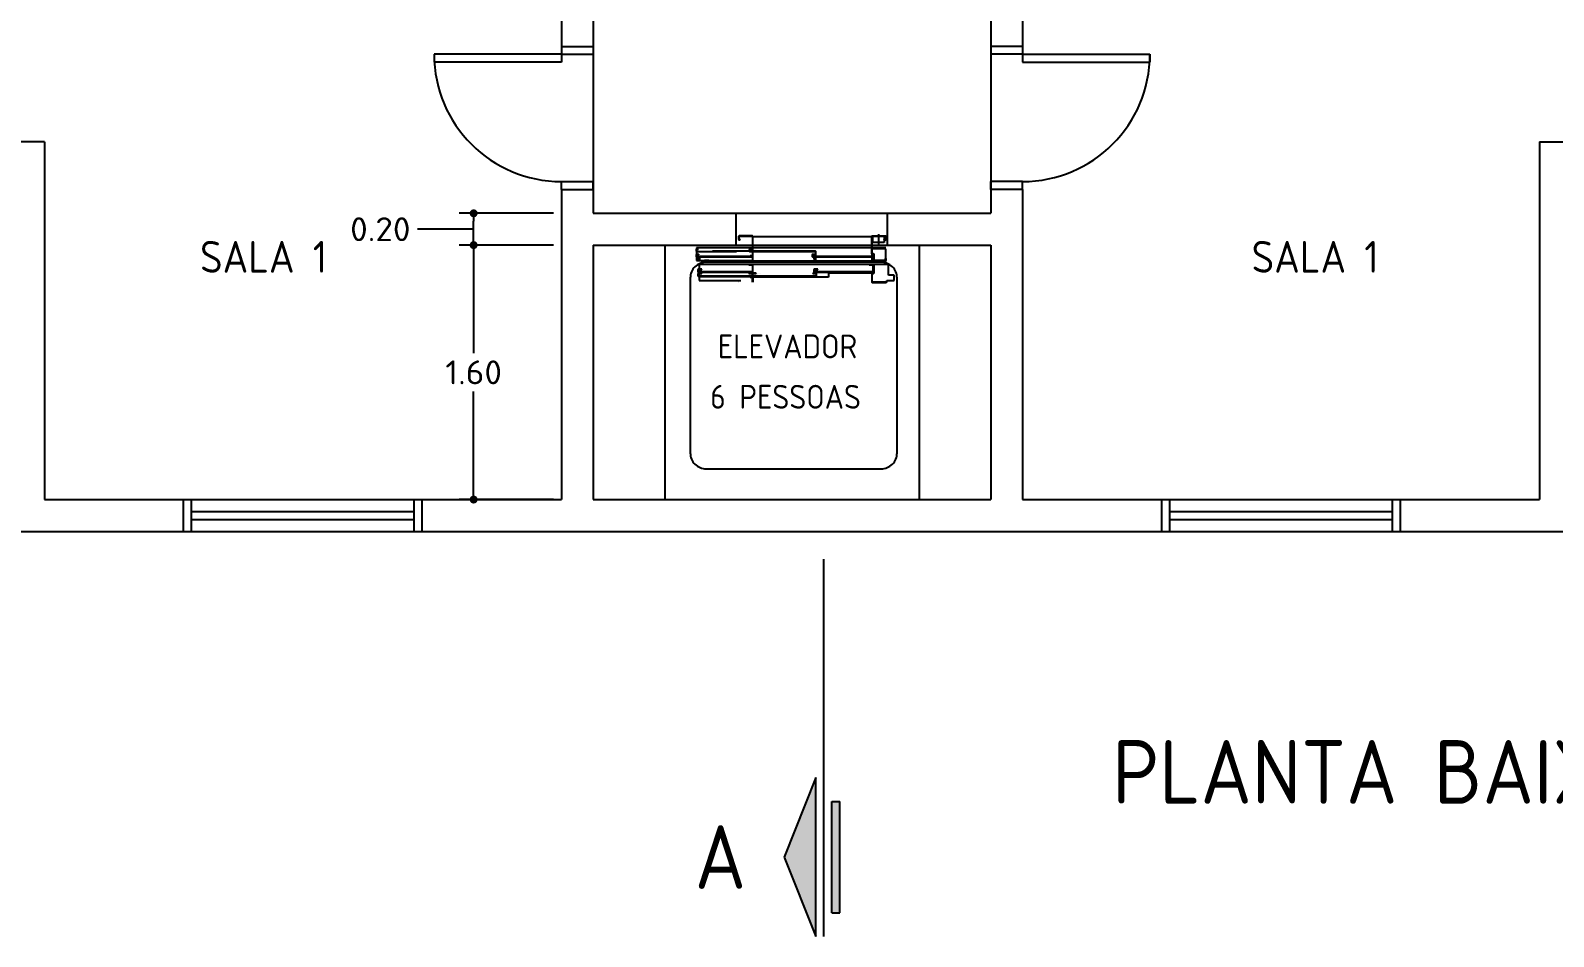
# Model space of a CAD drawing. Extents: x -45.1 to 25.3, y 0 to 51.8.
# Drawn here: x -12.84 to -3.27, y 1.41 to 7.11 of the extents above; entities that cross this region are included whole.
import ezdxf
from ezdxf.enums import TextEntityAlignment as Align

# ---------------------------------------------------------------- set-up
doc = ezdxf.new("R2010")
doc.units = 0
doc.header["$MEASUREMENT"] = 0
doc.linetypes.add('CENTER', pattern=[2, 1.25, -0.25, 0.25, -0.25])
doc.linetypes.add('HIDDEN', pattern=[0.375, 0.25, -0.125])
doc.layers.get('0').update_dxf_attribs({"linetype": 'CONTINUOUS'})
doc.layers.get('Defpoints').update_dxf_attribs({"linetype": 'CONTINUOUS'})
for name, color, linetype in [('BLOCOS', 1, 'CONTINUOUS'), ('COTA', 1, 'CONTINUOUS'), ('PAREDE', 4, 'CONTINUOUS'), ('VISTA', 251, 'CONTINUOUS')]:
    doc.layers.add(name, color=color, linetype=linetype)
doc.styles.get("Standard").update_dxf_attribs({"font": 'isocp.shx', "width": 1.2})
doc.styles.add('TCTABELA-TXT', font='isocp.shx')
doc.dimstyles.new('eixos', dxfattribs={"dimscale": 0.5, "dimtxt": 0.3, "dimasz": 0.1, "dimexe": 0.18, "dimexo": 0.5, "dimgap": 0.09, "dimtad": 0, "dimtih": 1, "dimtoh": 1, "dimzin": 0, "dimdsep": 46, "dimtxsty": 'Standard', "dimblk": 'DOT', "dimcen": 0.09, "dimadec": 0, "dimazin": 0, "dimtfac": 1, "dimtofl": 0, "dimtmove": 0, "dimatfit": 3, "dimfxl": 1, "dimtolj": 1, "dimtzin": 0, "dimarcsym": 0})

# ---------------------------------------------------------------- blocks, each defined once
blk = doc.blocks.new('ntc')
for p, q in [((0, 0.25), (-0.5, 0.05)), ((0.5, 0.05), (0, 0.25)), ((-0.5, 0.05), (0.5, 0.05)), ((-0.35, -0.05), (0.35, -0.05)), ((-0.35, -0.05), (-0.35, -0.1)), ((0.35, -0.05), (0.35, -0.1)), ((-0.35, -0.1), (0.35, -0.1))]:
    blk.add_line(p, q)
for points in [[(-0.5, 0.05), (0.5, 0.05), (0, 0.25), (0.5, 0.05)], [(-0.35, -0.1), (-0.35, -0.05), (0.35, -0.1), (0.35, -0.05)]]:
    blk.add_solid(points)
blk = doc.blocks.new('_Dot')
at = {"color": 0, "linetype": 'ByBlock', "lineweight": -2}
blk.add_line((-0.5, 0), (-1, 0), dxfattribs=at)
at = {"color": 0, "linetype": 'ByBlock', "const_width": 0.5}
blk.add_lwpolyline([(-0.25, 0, 1), (0.25, 0, 1)], format="xyb", close=True, dxfattribs=at)
blk = doc.blocks.new('*D35')
at = {"layer": 'COTA', "color": 0, "lineweight": -2, "transparency": 16777216}
for p, q in [((-9.5573, 5.7629), (-10.1487, 5.7629)), ((-10.0587, 5.7129), (-10.0587, 5.0829)), ((-10.0587, 4.2129), (-10.0587, 4.8429)), ((-9.5573, 4.1629), (-10.1487, 4.1629))]:
    blk.add_line(p, q, dxfattribs=at)
at = {"layer": 'Defpoints', "color": 0, "transparency": 16777216}
for p in [(-10.0587, 5.7629), (-9.3073, 5.7629), (-9.3073, 4.1629)]:
    blk.add_point(p, dxfattribs=at)
at = {"layer": 'COTA', "color": 0, "lineweight": -2, "transparency": 16777216, "xscale": 0.05, "yscale": 0.05, "zscale": 0.05}
for p, rotation in [((-10.0587, 5.7629), 90), ((-10.0587, 4.1629), 270)]:
    blk.add_blockref('_Dot', p, dxfattribs=dict(at, rotation=rotation))
at = {"layer": 'COTA', "color": 0, "transparency": 16777216, "insert": (-10.0587, 4.9629), "char_height": 0.15, "attachment_point": 5}
blk.add_mtext('\\A1;1.60', dxfattribs=at)
blk = doc.blocks.new('*D36')
at = {"layer": 'COTA', "color": 0, "lineweight": -2, "transparency": 16777216}
for p, q in [((-9.5573, 5.9629), (-10.1487, 5.9629)), ((-10.3212, 5.8629), (-10.4112, 5.8629)), ((-10.0587, 5.8629), (-10.3212, 5.8629)), ((-10.0587, 5.8129), (-10.0587, 5.9129)), ((-9.5573, 5.7629), (-10.1487, 5.7629))]:
    blk.add_line(p, q, dxfattribs=at)
at = {"layer": 'Defpoints', "color": 0, "transparency": 16777216}
for p in [(-10.0587, 5.9629), (-9.3073, 5.9629), (-9.3073, 5.7629)]:
    blk.add_point(p, dxfattribs=at)
at = {"layer": 'COTA', "color": 0, "lineweight": -2, "transparency": 16777216, "xscale": 0.05, "yscale": 0.05, "zscale": 0.05}
for p, rotation in [((-10.0587, 5.9629), 90), ((-10.0587, 5.7629), 270)]:
    blk.add_blockref('_Dot', p, dxfattribs=dict(at, rotation=rotation))
at = {"layer": 'COTA', "color": 0, "transparency": 16777216, "insert": (-10.6454, 5.8629), "char_height": 0.15, "attachment_point": 5}
blk.add_mtext('\\A1;0.20', dxfattribs=at)

msp = doc.modelspace()

# ---------------------------------------------------------------- hatches: boundary and pattern name
at = {"layer": 'BLOCOS'}
h = msp.add_hatch(color=256, dxfattribs=at)
edge = h.paths.add_edge_path()
edge.add_line((-8.3201, 5.7324), (-8.3059, 5.7324))
edge.add_arc((-8.3059, 5.7343), 0.00184, -90, 0)
edge.add_line((-8.3041, 5.7343), (-8.3041, 5.8184))
edge.add_arc((-8.3059, 5.8184), 0.00184, 0, 90)
edge.add_line((-8.3059, 5.8203), (-8.3901, 5.8203))
edge.add_arc((-8.3901, 5.8184), 0.00184, -270, -180)
edge.add_line((-8.3919, 5.8184), (-8.3919, 5.7981))
edge.add_arc((-8.3901, 5.7981), 0.00184, -180, -90)
edge.add_line((-8.3901, 5.7963), (-8.3823, 5.7963))
edge.add_line((-8.3823, 5.7963), (-8.3823, 5.7975))
edge.add_line((-8.3823, 5.7975), (-8.3901, 5.7975))
edge.add_arc((-8.3901, 5.7981), 0.000639, -180, -90, ccw=False)
edge.add_line((-8.3907, 5.7981), (-8.3907, 5.8184))
edge.add_arc((-8.3901, 5.8184), 0.000639, -270, -180, ccw=False)
edge.add_line((-8.3901, 5.8191), (-8.3059, 5.8191))
edge.add_arc((-8.3059, 5.8184), 0.000639, -360, -270, ccw=False)
edge.add_line((-8.3053, 5.8184), (-8.3053, 5.7343))
edge.add_arc((-8.3059, 5.7343), 0.000639, -450, -360, ccw=False)
edge.add_line((-8.3059, 5.7336), (-8.3201, 5.7336))
edge.add_line((-8.3201, 5.7336), (-8.3201, 5.7324))
h = msp.add_hatch(color=256, dxfattribs=at)
edge = h.paths.add_edge_path()
edge.add_line((-7.4774, 5.7975), (-7.4696, 5.7975))
edge.add_arc((-7.4696, 5.7981), 0.000639, -90, 0)
edge.add_line((-7.469, 5.7981), (-7.469, 5.8184))
edge.add_arc((-7.4696, 5.8184), 0.000639, -360, -270)
edge.add_line((-7.4696, 5.8191), (-7.5538, 5.8191))
edge.add_arc((-7.5538, 5.8184), 0.000639, -270, -180)
edge.add_line((-7.5544, 5.8184), (-7.5544, 5.7087))
edge.add_arc((-7.5538, 5.7087), 0.000639, -180, -90)
edge.add_line((-7.5538, 5.7081), (-7.5459, 5.7081))
edge.add_arc((-7.5459, 5.7051), 0.00303, -360, -270, ccw=False)
edge.add_line((-7.5428, 5.7051), (-7.5428, 5.6672))
edge.add_arc((-7.5422, 5.6672), 0.000639, -180, -90)
edge.add_line((-7.5422, 5.6666), (-7.4696, 5.6666))
edge.add_arc((-7.4696, 5.6672), 0.000639, -90, 0)
edge.add_line((-7.469, 5.6672), (-7.469, 5.6798))
edge.add_line((-7.469, 5.6798), (-7.4678, 5.6798))
edge.add_line((-7.4678, 5.6798), (-7.4678, 5.6672))
edge.add_arc((-7.4696, 5.6672), 0.00184, -90, 0, ccw=False)
edge.add_line((-7.4696, 5.6654), (-7.5422, 5.6654))
edge.add_arc((-7.5422, 5.6672), 0.00184, -180, -90, ccw=False)
edge.add_line((-7.544, 5.6672), (-7.544, 5.7051))
edge.add_arc((-7.5459, 5.7051), 0.00184, -360, -270)
edge.add_line((-7.5459, 5.7069), (-7.5538, 5.7069))
edge.add_arc((-7.5538, 5.7087), 0.00184, -180, -90, ccw=False)
edge.add_line((-7.5556, 5.7087), (-7.5556, 5.8184))
edge.add_arc((-7.5538, 5.8184), 0.00184, -270, -180, ccw=False)
edge.add_line((-7.5538, 5.8203), (-7.4696, 5.8203))
edge.add_arc((-7.4696, 5.8184), 0.00184, -360, -270, ccw=False)
edge.add_line((-7.4678, 5.8184), (-7.4678, 5.7981))
edge.add_arc((-7.4696, 5.7981), 0.00184, -90, 0, ccw=False)
edge.add_line((-7.4696, 5.7963), (-7.4774, 5.7963))
edge.add_line((-7.4774, 5.7963), (-7.4774, 5.7975))
at = {"layer": 'BLOCOS', "linetype": 'Continuous'}
h = msp.add_hatch(color=256, dxfattribs=at)
edge = h.paths.add_edge_path()
edge.add_arc((-8.2931, 5.7358), 0.00239, -270, -180)
edge.add_line((-8.2955, 5.7358), (-8.2955, 5.7254))
edge.add_arc((-8.2931, 5.7254), 0.00239, -180, -90)
edge.add_line((-8.2931, 5.723), (-7.9099, 5.723))
edge.add_arc((-7.9099, 5.7218), 0.0012, -360, -270, ccw=False)
edge.add_line((-7.9087, 5.7218), (-7.9087, 5.6971))
edge.add_arc((-7.9099, 5.6971), 0.0012, -90, 0, ccw=False)
edge.add_line((-7.9099, 5.6959), (-7.923, 5.6959))
edge.add_line((-7.923, 5.6959), (-7.923, 5.6947))
edge.add_line((-7.923, 5.6947), (-7.9099, 5.6947))
edge.add_arc((-7.9099, 5.6971), 0.00239, -90, 0.00095)
edge.add_line((-7.9075, 5.6971), (-7.9075, 5.7218))
edge.add_arc((-7.9099, 5.7218), 0.00239, -360, -270)
edge.add_line((-7.9099, 5.7242), (-8.2931, 5.7242))
edge.add_arc((-8.2931, 5.7254), 0.0012, -180, -90, ccw=False)
edge.add_line((-8.2943, 5.7254), (-8.2943, 5.7358))
edge.add_arc((-8.2931, 5.7358), 0.00116, -271.91251, -178.08749, ccw=False)
edge.add_line((-8.2931, 5.737), (-8.2819, 5.737))
edge.add_line((-8.2819, 5.737), (-8.2819, 5.7382))
edge.add_line((-8.2819, 5.7382), (-8.2931, 5.7382))
h = msp.add_hatch(color=256, dxfattribs=at)
edge = h.paths.add_edge_path()
edge.add_line((-7.9144, 5.7056), (-7.9144, 5.7046))
edge.add_line((-7.9144, 5.7046), (-7.9276, 5.7046))
edge.add_arc((-7.9276, 5.704), 0.000639, -270, -180)
edge.add_line((-7.9282, 5.704), (-7.9282, 5.69))
edge.add_arc((-7.9276, 5.69), 0.000639, -180, -90)
edge.add_line((-7.9276, 5.6894), (-7.9196, 5.6894))
edge.add_arc((-7.9196, 5.6876), 0.00176, -360, -270, ccw=False)
edge.add_line((-7.9178, 5.6876), (-7.9178, 5.6756))
edge.add_arc((-7.9172, 5.6756), 0.000639, -180, -90)
edge.add_line((-7.9172, 5.675), (-7.9028, 5.675))
edge.add_line((-7.9028, 5.675), (-7.9028, 5.674))
edge.add_line((-7.9028, 5.674), (-7.9172, 5.674))
edge.add_arc((-7.9172, 5.6756), 0.0016, -180, -90, ccw=False)
edge.add_line((-7.9188, 5.6756), (-7.9188, 5.6876))
edge.add_arc((-7.9196, 5.6876), 0.000798, 0, 90)
edge.add_line((-7.9196, 5.6884), (-7.9276, 5.6884))
edge.add_arc((-7.9276, 5.69), 0.0016, -180, -90, ccw=False)
edge.add_line((-7.9292, 5.69), (-7.9292, 5.704))
edge.add_arc((-7.9276, 5.704), 0.0016, -270, -180, ccw=False)
edge.add_line((-7.9276, 5.7056), (-7.9144, 5.7056))
h = msp.add_hatch(color=256, dxfattribs=at)
edge = h.paths.add_edge_path()
edge.add_arc((-7.9258, 5.7022), 0.00239, -270, -180)
edge.add_line((-7.9282, 5.7022), (-7.9282, 5.6918))
edge.add_arc((-7.9258, 5.6918), 0.00239, -180, -90)
edge.add_line((-7.9258, 5.6895), (-7.549, 5.6895))
edge.add_arc((-7.549, 5.6883), 0.0012, -360, -270, ccw=False)
edge.add_line((-7.5478, 5.6883), (-7.5478, 5.6635))
edge.add_arc((-7.549, 5.6635), 0.0012, -450, -360, ccw=False)
edge.add_line((-7.549, 5.6623), (-7.5622, 5.6623))
edge.add_line((-7.5622, 5.6623), (-7.5622, 5.6611))
edge.add_line((-7.5622, 5.6611), (-7.549, 5.6611))
edge.add_arc((-7.549, 5.6635), 0.00239, -90, 0.00095)
edge.add_line((-7.5466, 5.6635), (-7.5466, 5.6883))
edge.add_arc((-7.549, 5.6883), 0.00239, 0, 90)
edge.add_line((-7.549, 5.6906), (-7.9258, 5.6906))
edge.add_arc((-7.9258, 5.6918), 0.0012, -180, -90, ccw=False)
edge.add_line((-7.927, 5.6918), (-7.927, 5.7022))
edge.add_arc((-7.9259, 5.7023), 0.00116, -271.91251, -178.08749, ccw=False)
edge.add_line((-7.9258, 5.7034), (-7.9146, 5.7034))
edge.add_line((-7.9146, 5.7034), (-7.9146, 5.7046))
edge.add_line((-7.9146, 5.7046), (-7.9258, 5.7046))
at = {"layer": 'BLOCOS'}
h = msp.add_hatch(color=256, dxfattribs=at)
edge = h.paths.add_edge_path()
edge.add_line((-8.3065, 5.5286), (-8.3943, 5.5286))
edge.add_arc((-8.3943, 5.531), 0.00239, -180.00233, -90.00233, ccw=False)
edge.add_line((-8.3967, 5.531), (-8.3967, 5.5366))
edge.add_line((-8.3967, 5.5366), (-8.3955, 5.5366))
edge.add_line((-8.3955, 5.5366), (-8.3955, 5.531))
edge.add_arc((-8.3943, 5.531), 0.0012, -180.00438, -91.56176)
edge.add_line((-8.3943, 5.5298), (-8.3065, 5.5298))
edge.add_arc((-8.3065, 5.531), 0.0012, -89.99391, -0.00123)
edge.add_line((-8.3053, 5.531), (-8.3053, 5.5581))
edge.add_arc((-8.3065, 5.5581), 0.0012, -359.99877, -270.01095)
edge.add_line((-8.3065, 5.5593), (-8.3201, 5.5593))
edge.add_line((-8.3201, 5.5593), (-8.3201, 5.5605))
edge.add_line((-8.3201, 5.5605), (-8.3065, 5.5605))
edge.add_arc((-8.3064, 5.5582), 0.00231, -362.16512, -267.83488, ccw=False)
edge.add_line((-8.3041, 5.5581), (-8.3041, 5.531))
edge.add_arc((-8.3065, 5.531), 0.0024, -449.8635, -359.99549, ccw=False)
h = msp.add_hatch(color=256, dxfattribs=at)
edge = h.paths.add_edge_path()
edge.add_arc((-7.9057, 5.569), 0.00287, -89.99435, -0.00565)
edge.add_line((-7.9029, 5.569), (-7.9029, 5.5832))
edge.add_arc((-7.9057, 5.5832), 0.00287, -359.99781, -270.00219)
edge.add_line((-7.9057, 5.5861), (-7.9268, 5.5861))
edge.add_line((-7.9268, 5.5861), (-7.9268, 5.5842))
edge.add_line((-7.9268, 5.5842), (-7.9057, 5.5842))
edge.add_arc((-7.9057, 5.5832), 0.000958, -359.98805, -270.01195, ccw=False)
edge.add_line((-7.9048, 5.5832), (-7.9048, 5.569))
edge.add_arc((-7.9057, 5.569), 0.000958, -89.97768, -0.02232, ccw=False)
edge.add_line((-7.9057, 5.568), (-8.2744, 5.568))
edge.add_arc((-8.2744, 5.569), 0.000958, -179.97768, -90.02232, ccw=False)
edge.add_line((-8.2754, 5.569), (-8.2754, 5.5832))
edge.add_arc((-8.2744, 5.5832), 0.000958, -269.98805, -180.01195, ccw=False)
edge.add_line((-8.2744, 5.5842), (-8.2533, 5.5842))
edge.add_line((-8.2533, 5.5842), (-8.2533, 5.5861))
edge.add_line((-8.2533, 5.5861), (-8.2744, 5.5861))
edge.add_arc((-8.2744, 5.5832), 0.00287, -269.99781, -180.00219)
edge.add_line((-8.2773, 5.5832), (-8.2773, 5.569))
edge.add_arc((-8.2744, 5.569), 0.00287, -179.99435, -90.00565)
edge.add_line((-8.2744, 5.5661), (-7.9057, 5.5661))
h = msp.add_hatch(color=256, dxfattribs=at)
edge = h.paths.add_edge_path()
edge.add_arc((-7.5505, 5.6375), 0.000958, -359.99234, -270.00159, ccw=False)
edge.add_line((-7.5495, 5.6375), (-7.5495, 5.5954))
edge.add_arc((-7.5505, 5.5954), 0.000958, -89.98805, -0.01195, ccw=False)
edge.add_line((-7.5505, 5.5944), (-7.916, 5.5944))
edge.add_arc((-7.916, 5.5954), 0.000958, -179.99841, -90.00766, ccw=False)
edge.add_line((-7.9169, 5.5954), (-7.9169, 5.6096))
edge.add_arc((-7.916, 5.6096), 0.000958, -269.99234, -180.00159, ccw=False)
edge.add_line((-7.916, 5.6105), (-7.8949, 5.6105))
edge.add_line((-7.8949, 5.6105), (-7.8949, 5.6124))
edge.add_line((-7.8949, 5.6124), (-7.916, 5.6124))
edge.add_arc((-7.916, 5.6096), 0.00287, -269.99578, -180.00017)
edge.add_line((-7.9188, 5.6096), (-7.9188, 5.5954))
edge.add_arc((-7.916, 5.5954), 0.00287, -180.00269, -89.99731)
edge.add_line((-7.916, 5.5925), (-7.5495, 5.5925))
edge.add_arc((-7.5495, 5.5944), 0.00192, -89.48788, 0.00324)
edge.add_line((-7.5476, 5.5944), (-7.5476, 5.6375))
edge.add_arc((-7.5505, 5.6375), 0.00287, -359.99781, -270.00219)
edge.add_line((-7.5505, 5.6404), (-7.5716, 5.6404))
edge.add_line((-7.5716, 5.6404), (-7.5716, 5.6385))
edge.add_line((-7.5716, 5.6385), (-7.5505, 5.6385))
h = msp.add_hatch(color=256, dxfattribs=at)
edge = h.paths.add_edge_path()
edge.add_arc((-7.5411, 5.6378), 0.00255, -269.99811, -180.00456)
edge.add_line((-7.5436, 5.6378), (-7.5436, 5.5873))
edge.add_arc((-7.5449, 5.5874), 0.00128, -88.34804, -1.65196, ccw=False)
edge.add_line((-7.5449, 5.5861), (-7.553, 5.5861))
edge.add_arc((-7.553, 5.5835), 0.00256, -269.99355, -180.00645)
edge.add_line((-7.5556, 5.5835), (-7.5556, 5.531))
edge.add_arc((-7.5532, 5.531), 0.00239, -180.00001, -90)
edge.add_line((-7.5532, 5.5286), (-7.4653, 5.5286))
edge.add_arc((-7.4654, 5.531), 0.00239, -88.89903, 0.00506)
edge.add_line((-7.463, 5.531), (-7.463, 5.5366))
edge.add_line((-7.463, 5.5366), (-7.4642, 5.5366))
edge.add_line((-7.4642, 5.5366), (-7.4642, 5.531))
edge.add_arc((-7.4654, 5.531), 0.0012, -87.72037, -0.02643, ccw=False)
edge.add_line((-7.4653, 5.5298), (-7.5531, 5.5298))
edge.add_arc((-7.5531, 5.531), 0.0012, -180.00001, -90.51712, ccw=False)
edge.add_line((-7.5543, 5.531), (-7.5543, 5.5835))
edge.add_arc((-7.553, 5.5835), 0.00128, -269.99582, -180.00873, ccw=False)
edge.add_line((-7.553, 5.5848), (-7.5449, 5.5848))
edge.add_arc((-7.5449, 5.5874), 0.00255, -89.82909, -1.1685)
edge.add_line((-7.5424, 5.5873), (-7.5424, 5.6378))
edge.add_arc((-7.5411, 5.6378), 0.00128, -269.99261, -180.0165, ccw=False)
edge.add_line((-7.5411, 5.6391), (-7.5378, 5.6391))
edge.add_line((-7.5378, 5.6391), (-7.5378, 5.6404))
edge.add_line((-7.5378, 5.6404), (-7.5411, 5.6404))

# ---------------------------------------------------------------- linework, layer by layer
for p, q in [((-8.8573, 5.7629), (-8.8573, 4.1629)), ((-7.2573, 5.7629), (-7.2573, 4.1629)), ((-7.8573, 1.4147), (-7.8573, 3.7887))]:
    msp.add_line(p, q)
for p, q in [((-8.3053, 5.7452), (-8.6571, 5.7452)), ((-8.6571, 5.7452), (-8.6571, 5.6654)), ((-8.3919, 5.8184), (-8.3919, 5.7981)), ((-8.3919, 5.7484), (-7.4678, 5.7484)), ((-8.3907, 5.7981), (-8.3907, 5.8184)), ((-8.3059, 5.8203), (-8.3901, 5.8203)), ((-8.3901, 5.8191), (-8.3059, 5.8191)), ((-8.3823, 5.7975), (-8.3901, 5.7975)), ((-8.3901, 5.7963), (-8.3823, 5.7963)), ((-8.3823, 5.7963), (-8.3823, 5.7975)), ((-8.3053, 5.8184), (-8.3053, 5.7343)), ((-8.3041, 5.7343), (-8.3041, 5.8184)), ((-8.3041, 5.7268), (-8.3041, 5.8175)), ((-8.3041, 5.8175), (-7.5556, 5.8175)), ((-8.3041, 5.6622), (-8.3041, 5.7484)), ((-7.5556, 5.7087), (-7.5556, 5.8184)), ((-7.5556, 5.8175), (-7.5556, 5.6906)), ((-7.5544, 5.8184), (-7.5544, 5.7087)), ((-7.5538, 5.8203), (-7.4696, 5.8203)), ((-7.4696, 5.8191), (-7.5538, 5.8191)), ((-7.4774, 5.7975), (-7.4696, 5.7975)), ((-7.4774, 5.7963), (-7.4774, 5.7975)), ((-7.4696, 5.7963), (-7.4774, 5.7963)), ((-7.469, 5.7981), (-7.469, 5.8184)), ((-7.4678, 5.8184), (-7.4678, 5.7981)), ((-8.6571, 5.6894), (-8.6491, 5.6894)), ((-8.6491, 5.6884), (-8.6571, 5.6884)), ((-8.6571, 5.6654), (-8.5791, 5.6654)), ((-8.3065, 5.6906), (-8.6565, 5.6906)), ((-8.6565, 5.6895), (-8.3065, 5.6895)), ((-8.6483, 5.6756), (-8.6483, 5.6876)), ((-8.6473, 5.6876), (-8.6473, 5.6756)), ((-8.6467, 5.675), (-8.6323, 5.675)), ((-8.6323, 5.674), (-8.6467, 5.674)), ((-8.6323, 5.675), (-8.6323, 5.674)), ((-8.5791, 5.6654), (-8.6076, 5.6668)), ((-8.607, 5.6668), (-8.6055, 5.6654)), ((-8.6055, 5.6654), (-8.3053, 5.6654)), ((-8.3255, 5.7358), (-8.3255, 5.7254)), ((-8.3243, 5.7254), (-8.3243, 5.7358)), ((-8.3119, 5.7382), (-8.3231, 5.7382)), ((-8.3231, 5.737), (-8.3119, 5.737)), ((-7.9099, 5.7242), (-8.3231, 5.7242)), ((-8.3231, 5.723), (-7.9099, 5.723)), ((-8.3059, 5.7336), (-8.3201, 5.7336)), ((-8.3201, 5.7336), (-8.3201, 5.7324)), ((-8.3201, 5.7324), (-8.3059, 5.7324)), ((-8.3065, 5.6959), (-8.3197, 5.6959)), ((-8.3197, 5.6959), (-8.3197, 5.6947)), ((-8.3197, 5.6947), (-8.3065, 5.6947)), ((-8.3065, 5.6623), (-8.3197, 5.6623)), ((-8.3197, 5.6623), (-8.3197, 5.6611)), ((-8.3197, 5.6611), (-8.3065, 5.6611)), ((-8.3119, 5.737), (-8.3119, 5.7382)), ((-8.3053, 5.6883), (-8.3053, 5.6635)), ((-8.3041, 5.6635), (-8.3041, 5.6883)), ((-8.3041, 5.6606), (-8.3041, 5.6622)), ((-8.3041, 5.6622), (-7.5556, 5.6622)), ((-7.5622, 5.6622), (-8.3041, 5.6622)), ((-7.5556, 5.6606), (-8.3041, 5.6606)), ((-7.9292, 5.69), (-7.9292, 5.704)), ((-7.9282, 5.704), (-7.9282, 5.69)), ((-7.9282, 5.7022), (-7.9282, 5.6918)), ((-7.9276, 5.7056), (-7.9144, 5.7056)), ((-7.9144, 5.7046), (-7.9276, 5.7046)), ((-7.9276, 5.6894), (-7.9196, 5.6894)), ((-7.9196, 5.6884), (-7.9276, 5.6884)), ((-7.927, 5.6918), (-7.927, 5.7022)), ((-7.9146, 5.7046), (-7.9258, 5.7046)), ((-7.9258, 5.7034), (-7.9146, 5.7034)), ((-7.549, 5.6906), (-7.9258, 5.6906)), ((-7.9258, 5.6895), (-7.549, 5.6895)), ((-7.9099, 5.6959), (-7.923, 5.6959)), ((-7.923, 5.6959), (-7.923, 5.6947)), ((-7.923, 5.6947), (-7.9099, 5.6947)), ((-7.9188, 5.6756), (-7.9188, 5.6876)), ((-7.9178, 5.6876), (-7.9178, 5.6756)), ((-7.9172, 5.675), (-7.9028, 5.675)), ((-7.9028, 5.674), (-7.9172, 5.674)), ((-7.9146, 5.7034), (-7.9146, 5.7046)), ((-7.9144, 5.7056), (-7.9144, 5.7046)), ((-7.9087, 5.7218), (-7.9087, 5.6971)), ((-7.9075, 5.6971), (-7.9075, 5.7218)), ((-7.9028, 5.675), (-7.9028, 5.674)), ((-7.549, 5.6623), (-7.5622, 5.6623)), ((-7.5622, 5.6623), (-7.5622, 5.6611)), ((-7.5622, 5.6611), (-7.549, 5.6611)), ((-7.5556, 5.6895), (-7.5556, 5.6623)), ((-7.5556, 5.6622), (-7.5556, 5.6606)), ((-7.5556, 5.6606), (-7.4678, 5.6606)), ((-7.4678, 5.7404), (-7.5544, 5.7404)), ((-7.5538, 5.7081), (-7.5459, 5.7081)), ((-7.5459, 5.7069), (-7.5538, 5.7069)), ((-7.5478, 5.6883), (-7.5478, 5.6635)), ((-7.5466, 5.6635), (-7.5466, 5.6883)), ((-7.544, 5.6672), (-7.544, 5.7051)), ((-7.5428, 5.7051), (-7.5428, 5.6672)), ((-7.5422, 5.6666), (-7.4696, 5.6666)), ((-7.4696, 5.6654), (-7.5422, 5.6654)), ((-7.469, 5.6672), (-7.469, 5.6798)), ((-7.469, 5.6798), (-7.4678, 5.6798)), ((-7.4678, 5.6606), (-7.4678, 5.7404)), ((-7.4678, 5.6798), (-7.4678, 5.6672)), ((-8.6485, 5.6096), (-8.6485, 5.5954)), ((-8.6485, 5.5832), (-8.6485, 5.569)), ((-8.6466, 5.5954), (-8.6466, 5.6096)), ((-8.6466, 5.569), (-8.6466, 5.5832)), ((-8.6246, 5.6124), (-8.6456, 5.6124)), ((-8.6456, 5.6105), (-8.6246, 5.6105)), ((-8.307, 5.5944), (-8.6456, 5.5944)), ((-8.6456, 5.5925), (-8.306, 5.5925)), ((-8.6246, 5.5861), (-8.6456, 5.5861)), ((-8.6456, 5.5842), (-8.6246, 5.5842)), ((-8.307, 5.568), (-8.6456, 5.568)), ((-8.6456, 5.5661), (-8.307, 5.5661)), ((-7.451, 5.6404), (-8.6413, 5.6404)), ((-8.6413, 5.6404), (-8.6413, 5.5414)), ((-8.6246, 5.6105), (-8.6246, 5.6124)), ((-8.6246, 5.5842), (-8.6246, 5.5861)), ((-8.307, 5.6404), (-8.3281, 5.6404)), ((-8.3281, 5.6404), (-8.3281, 5.6385)), ((-8.3281, 5.6385), (-8.307, 5.6385)), ((-8.307, 5.5861), (-8.3281, 5.5861)), ((-8.3281, 5.5861), (-8.3281, 5.5842)), ((-8.3281, 5.5842), (-8.307, 5.5842)), ((-8.3201, 5.5593), (-8.3201, 5.5605)), ((-8.3201, 5.5605), (-8.3065, 5.5605)), ((-7.8278, 5.5605), (-8.3201, 5.5605)), ((-8.3065, 5.5593), (-8.3201, 5.5593)), ((-8.3073, 5.5832), (-8.3073, 5.569)), ((-8.306, 5.6375), (-8.306, 5.5954)), ((-8.306, 5.5832), (-8.306, 5.569)), ((-8.3054, 5.569), (-8.3054, 5.5832)), ((-8.3053, 5.531), (-8.3053, 5.5581)), ((-8.3053, 5.531), (-8.3053, 5.5581)), ((-8.2833, 5.5861), (-8.3044, 5.5861)), ((-8.3044, 5.5842), (-8.2833, 5.5842)), ((-7.9057, 5.568), (-8.3044, 5.568)), ((-8.3044, 5.5661), (-7.9057, 5.5661)), ((-8.3041, 5.5944), (-8.3041, 5.6375)), ((-8.3041, 5.569), (-8.3041, 5.5832)), ((-8.3041, 5.5581), (-8.3041, 5.531)), ((-8.2833, 5.5842), (-8.2833, 5.5861)), ((-7.9057, 5.5861), (-7.9268, 5.5861)), ((-7.9268, 5.5861), (-7.9268, 5.5842)), ((-7.9268, 5.5842), (-7.9057, 5.5842)), ((-7.9188, 5.6096), (-7.9188, 5.5954)), ((-7.9169, 5.5954), (-7.9169, 5.6096)), ((-7.8949, 5.6124), (-7.916, 5.6124)), ((-7.916, 5.6105), (-7.8949, 5.6105)), ((-7.5505, 5.5944), (-7.916, 5.5944)), ((-7.916, 5.5925), (-7.5495, 5.5925)), ((-7.9048, 5.5832), (-7.9048, 5.569)), ((-7.9029, 5.569), (-7.9029, 5.5832)), ((-7.9029, 5.5761), (-7.9029, 5.5832)), ((-7.8949, 5.6105), (-7.8949, 5.6124)), ((-7.553, 5.5861), (-7.8278, 5.5861)), ((-7.8278, 5.5861), (-7.8278, 5.5605)), ((-7.5505, 5.6404), (-7.5716, 5.6404)), ((-7.5716, 5.6404), (-7.5716, 5.6385)), ((-7.5716, 5.6385), (-7.5505, 5.6385)), ((-7.5556, 5.5835), (-7.5556, 5.531)), ((-7.5543, 5.531), (-7.5543, 5.5835)), ((-7.5449, 5.5861), (-7.553, 5.5861)), ((-7.553, 5.5848), (-7.5449, 5.5848)), ((-7.5495, 5.6375), (-7.5495, 5.5954)), ((-7.5476, 5.5944), (-7.5476, 5.6375)), ((-7.5436, 5.6378), (-7.5436, 5.5873)), ((-7.5424, 5.5873), (-7.5424, 5.6378)), ((-7.5378, 5.6404), (-7.5411, 5.6404)), ((-7.5411, 5.6391), (-7.5378, 5.6391)), ((-7.5378, 5.6391), (-7.5378, 5.6404)), ((-7.451, 5.5741), (-7.451, 5.6404)), ((-7.4159, 5.5741), (-7.451, 5.5741)), ((-7.4159, 5.5414), (-7.4159, 5.5741)), ((-8.6413, 5.5414), (-8.3788, 5.5414)), ((-7.5532, 5.5286), (-7.4653, 5.5286)), ((-7.4653, 5.5298), (-7.5531, 5.5298)), ((-7.463, 5.5366), (-7.4642, 5.5366)), ((-7.4642, 5.5366), (-7.4642, 5.531)), ((-7.463, 5.531), (-7.463, 5.5366)), ((-7.4611, 5.5286), (-7.4611, 5.5414)), ((-7.4611, 5.5414), (-7.4159, 5.5414))]:
    msp.add_line(p, q, dxfattribs=at)
at = {"layer": 'BLOCOS', "linetype": 'Continuous'}
for p, q in [((-7.5528, 5.8207), (-7.4746, 5.8207)), ((-7.5528, 5.8191), (-7.5528, 5.8207)), ((-7.4746, 5.8191), (-7.5528, 5.8191)), ((-7.5488, 5.8191), (-7.4786, 5.8191)), ((-7.5488, 5.7791), (-7.5488, 5.8191)), ((-7.4786, 5.7791), (-7.5488, 5.7791)), ((-7.4786, 5.8191), (-7.4786, 5.7791)), ((-7.4746, 5.8207), (-7.4746, 5.8191))]:
    msp.add_line(p, q, dxfattribs=at)
at = {"layer": 'BLOCOS', "linetype": 'CENTER'}
msp.add_line((-7.5137, 5.8327), (-7.5137, 5.7698), dxfattribs=at)
at = {"layer": 'BLOCOS', "linetype": 'HIDDEN'}
for p, q in [((-8.6589, 5.7358), (-8.6589, 5.7254)), ((-8.6589, 5.7022), (-8.6589, 5.6918)), ((-8.6587, 5.69), (-8.6587, 5.704)), ((-8.6577, 5.7254), (-8.6577, 5.7358)), ((-8.6577, 5.704), (-8.6577, 5.69)), ((-8.6577, 5.6918), (-8.6577, 5.7022)), ((-8.6571, 5.7056), (-8.6439, 5.7056)), ((-8.6439, 5.7046), (-8.6571, 5.7046)), ((-8.6453, 5.7382), (-8.6565, 5.7382)), ((-8.6565, 5.737), (-8.6453, 5.737)), ((-8.3065, 5.7242), (-8.6565, 5.7242)), ((-8.6565, 5.723), (-8.3065, 5.723)), ((-8.6453, 5.7046), (-8.6565, 5.7046)), ((-8.6565, 5.7034), (-8.6453, 5.7034)), ((-8.6453, 5.737), (-8.6453, 5.7382)), ((-8.6453, 5.7034), (-8.6453, 5.7046)), ((-8.6439, 5.7056), (-8.6439, 5.7046)), ((-8.3053, 5.7218), (-8.3053, 5.6971)), ((-8.3041, 5.6971), (-8.3041, 5.7218))]:
    msp.add_line(p, q, dxfattribs=at)
at = {"layer": 'BLOCOS'}
msp.add_lwpolyline([(-8.6968, 5.5559), (-8.6968, 4.4559, 0.414214), (-8.5968, 4.3559), (-7.4968, 4.3559, 0.414214), (-7.3968, 4.4559), (-7.3968, 5.5559, 0.414214), (-7.4968, 5.6559), (-8.5968, 5.6559, 0.414214)], format="xyb", close=True, dxfattribs=at)
for centre, radius, start, end in [((-8.3901, 5.8184), 0.00184, 90, 180), ((-8.3901, 5.7981), 0.00184, 180, 270), ((-8.3901, 5.8184), 0.000639, 90, 180), ((-8.3901, 5.7981), 0.000639, 180, 270), ((-8.3059, 5.8184), 0.00184, 360, 90), ((-8.3059, 5.8184), 0.000639, 360, 90), ((-7.5538, 5.8184), 0.00184, 90, 180), ((-7.5538, 5.8184), 0.000639, 90, 180), ((-7.4696, 5.8184), 0.00184, 0, 90), ((-7.4696, 5.8184), 0.000639, 0, 90), ((-7.4696, 5.7981), 0.000639, 270, 360), ((-7.4696, 5.7981), 0.00184, 270, 360), ((-8.6565, 5.6918), 0.00239, 180, 270), ((-8.6571, 5.69), 0.0016, 180, 270), ((-8.6565, 5.6918), 0.0012, 180, 270), ((-8.6571, 5.69), 0.000639, 180, 270), ((-8.6491, 5.6876), 0.00176, 360, 90), ((-8.6491, 5.6876), 0.000798, 0, 90), ((-8.6467, 5.6756), 0.0016, 180, 270), ((-8.6467, 5.6756), 0.000639, 180, 270), ((-8.6073, 5.6665), 0.000439, 45.00259, 134.99741), ((-8.3231, 5.7358), 0.00239, 90, 180), ((-8.3231, 5.7254), 0.00239, 180, 270), ((-8.3231, 5.7358), 0.00116, 88.08749, 181.91251), ((-8.3231, 5.7254), 0.0012, 180, 270), ((-8.3065, 5.6971), 0.0012, 270, 360), ((-8.3065, 5.6971), 0.00239, 270, 0.00095), ((-8.3065, 5.6883), 0.00239, 0, 90), ((-8.3065, 5.6883), 0.0012, 360, 90), ((-8.3065, 5.6635), 0.0012, 270, 0), ((-8.3065, 5.6635), 0.00239, 270, 0.00095), ((-8.3059, 5.7343), 0.00184, 270, 0), ((-8.3059, 5.7343), 0.000639, 270, 0), ((-7.9276, 5.704), 0.0016, 90, 180), ((-7.9276, 5.69), 0.0016, 180, 270), ((-7.9258, 5.7022), 0.00239, 90, 180), ((-7.9276, 5.704), 0.000639, 90, 180), ((-7.9258, 5.6918), 0.00239, 180, 270), ((-7.9276, 5.69), 0.000639, 180, 270), ((-7.9259, 5.7023), 0.00116, 88.08749, 181.91251), ((-7.9258, 5.6918), 0.0012, 180, 270), ((-7.9196, 5.6876), 0.00176, 360, 90), ((-7.9196, 5.6876), 0.000798, 0, 90), ((-7.9172, 5.6756), 0.0016, 180, 270), ((-7.9172, 5.6756), 0.000639, 180, 270), ((-7.9099, 5.7218), 0.00239, 0, 90), ((-7.9099, 5.7218), 0.0012, 0, 90), ((-7.9099, 5.6971), 0.0012, 270, 360), ((-7.9099, 5.6971), 0.00239, 270, 0.00095), ((-7.5538, 5.7087), 0.00184, 180, 270), ((-7.5538, 5.7087), 0.000639, 180, 270), ((-7.549, 5.6883), 0.00239, 360, 90), ((-7.549, 5.6883), 0.0012, 360, 90), ((-7.549, 5.6635), 0.0012, 270, 0), ((-7.549, 5.6635), 0.00239, 270, 0.00095), ((-7.5459, 5.7051), 0.00303, 0, 90), ((-7.5459, 5.7051), 0.00184, 0, 90), ((-7.5422, 5.6672), 0.00184, 180, 270), ((-7.5422, 5.6672), 0.000639, 180, 270), ((-7.4696, 5.6672), 0.000639, 270, 360), ((-7.4696, 5.6672), 0.00184, 270, 360), ((-8.6456, 5.6096), 0.00287, 90.00422, 179.99983), ((-8.6456, 5.5954), 0.00287, 179.99731, 270.00269), ((-8.6456, 5.5832), 0.00287, 90.00219, 179.99781), ((-8.6456, 5.569), 0.00287, 180.00219, 269.99781), ((-8.6456, 5.6096), 0.000958, 90.00766, 179.99841), ((-8.6456, 5.5954), 0.000958, 180.00159, 269.99234), ((-8.6456, 5.5832), 0.000958, 90.00396, 179.99155), ((-8.6456, 5.569), 0.000958, 180.01195, 269.98805), ((-8.3044, 5.5832), 0.00287, 90.00219, 179.99781), ((-8.3044, 5.569), 0.00287, 180.00565, 269.99435), ((-8.307, 5.6375), 0.00287, 0.00219, 89.99781), ((-8.307, 5.6375), 0.000958, 0.00766, 89.99841), ((-8.307, 5.5954), 0.000958, 270.01195, 359.98805), ((-8.307, 5.5832), 0.00287, 0.00219, 89.99781), ((-8.307, 5.5832), 0.000958, 0.01195, 89.98805), ((-8.307, 5.569), 0.00287, 270.00565, 359.99435), ((-8.307, 5.569), 0.000958, 270.02232, 359.97768), ((-8.3064, 5.5582), 0.00231, 357.83488, 92.16512), ((-8.3065, 5.5581), 0.0012, 0.00123, 89.98905), ((-8.306, 5.5944), 0.00192, 270.51212, 0.00324), ((-8.3044, 5.5832), 0.000958, 90.01195, 179.98805), ((-8.3044, 5.569), 0.000958, 180.02232, 269.97768), ((-7.916, 5.6096), 0.00287, 90.00422, 179.99983), ((-7.916, 5.5954), 0.00287, 179.99731, 270.00269), ((-7.916, 5.6096), 0.000958, 90.00766, 179.99841), ((-7.916, 5.5954), 0.000958, 180.00159, 269.99234), ((-7.9057, 5.5832), 0.00287, 0.00219, 89.99781), ((-7.9057, 5.5832), 0.000958, 0.01195, 89.98805), ((-7.9057, 5.569), 0.00287, 270.00565, 359.99435), ((-7.9057, 5.569), 0.000958, 270.02232, 359.97768), ((-7.553, 5.5835), 0.00256, 90.00645, 179.99355), ((-7.553, 5.5835), 0.00128, 90.00418, 179.99127), ((-7.5505, 5.6375), 0.00287, 0.00219, 89.99781), ((-7.5505, 5.6375), 0.000958, 0.00766, 89.99841), ((-7.5505, 5.5954), 0.000958, 270.01195, 359.98805), ((-7.5495, 5.5944), 0.00192, 270.51212, 0.00324), ((-7.5449, 5.5874), 0.00128, 271.65196, 358.34804), ((-7.5449, 5.5874), 0.00255, 270.17091, 358.8315), ((-7.5411, 5.6378), 0.00255, 90.00189, 179.99544), ((-7.5411, 5.6378), 0.00128, 90.00739, 179.9835), ((-7.5532, 5.531), 0.00239, 179.99999, 270), ((-7.5531, 5.531), 0.0012, 179.99999, 269.48288), ((-7.4654, 5.531), 0.00239, 271.10097, 0.00506), ((-7.4654, 5.531), 0.0012, 272.27963, 359.97357)]:
    msp.add_arc(centre, radius, start, end, dxfattribs=at)
at = {"layer": 'BLOCOS', "linetype": 'HIDDEN'}
for centre, radius, start, end in [((-8.6565, 5.7358), 0.00239, 90, 180), ((-8.6565, 5.7254), 0.00239, 180, 270), ((-8.6565, 5.7022), 0.00239, 90, 180), ((-8.6571, 5.704), 0.0016, 90, 180), ((-8.6565, 5.7358), 0.00116, 88.08749, 181.91251), ((-8.6565, 5.7254), 0.0012, 180, 270), ((-8.6571, 5.704), 0.000639, 90, 180), ((-8.6565, 5.7023), 0.00116, 88.08749, 181.91251), ((-8.3065, 5.7218), 0.00239, 0, 90), ((-8.3065, 5.7218), 0.0012, 0, 90)]:
    msp.add_arc(centre, radius, start, end, dxfattribs=at)
at = {"layer": 'PAREDE', "linetype": 'Continuous'}
for p, q in [((-9.3073, 10.8129), (-9.3073, 7.0129)), ((-6.8073, 10.8129), (-6.8073, 7.0129)), ((-9.5073, 7.4129), (-9.5073, 7.0129)), ((-6.6073, 7.4129), (-6.6073, 7.0129)), ((-9.5073, 7.0129), (-9.3073, 7.0129)), ((-6.6073, 7.0129), (-6.8073, 7.0129)), ((-9.5073, 6.1129), (-9.5073, 4.1629)), ((-9.5073, 6.1129), (-9.3073, 6.1129)), ((-9.3073, 6.1129), (-9.3073, 5.9629)), ((-6.8073, 6.1129), (-6.8073, 5.9629)), ((-6.6073, 6.1129), (-6.8073, 6.1129)), ((-6.6073, 6.1129), (-6.6073, 4.1629)), ((-9.3073, 5.7629), (-9.3073, 4.1629)), ((-6.8073, 5.7629), (-6.8073, 4.1629))]:
    msp.add_line(p, q, dxfattribs=at)
at = {"layer": 'PAREDE'}
for p, q in [((-12.7573, 6.4129), (-12.9073, 6.4129)), ((-12.7573, 6.4129), (-12.7573, 4.1629)), ((-3.3573, 6.4129), (-3.3573, 4.1629)), ((-3.3573, 6.4129), (-3.2073, 6.4129)), ((-9.3073, 5.9629), (-8.4073, 5.9629)), ((-8.4073, 5.7629), (-8.4073, 5.9629)), ((-7.4573, 5.9629), (-6.8073, 5.9629)), ((-7.4573, 5.7629), (-7.4573, 5.9629)), ((-9.3073, 5.7629), (-8.4073, 5.7629)), ((-7.4573, 5.7629), (-6.8073, 5.7629)), ((-12.7573, 4.1629), (-11.8823, 4.1629)), ((-11.8823, 3.9629), (-11.8823, 4.1629)), ((-10.3823, 4.1629), (-9.5073, 4.1629)), ((-10.3823, 3.9629), (-10.3823, 4.1629)), ((-9.3073, 4.1629), (-6.8073, 4.1629)), ((-6.6073, 4.1629), (-5.7323, 4.1629)), ((-5.7323, 3.9629), (-5.7323, 4.1629)), ((-4.2323, 4.1629), (-3.3573, 4.1629)), ((-4.2323, 3.9629), (-4.2323, 4.1629)), ((-16.3573, 3.9629), (-11.8823, 3.9629)), ((-10.3823, 3.9629), (-5.7323, 3.9629)), ((-4.2323, 3.9629), (0.2427, 3.9629))]:
    msp.add_line(p, q, dxfattribs=at)
at = {"layer": 'VISTA', "linetype": 'Continuous'}
for p, q in [((-9.5073, 7.0129), (-9.5073, 6.9629)), ((-9.3073, 7.0129), (-9.3073, 6.9629)), ((-9.3073, 7.0129), (-9.3073, 6.1129)), ((-6.8073, 7.0129), (-6.8073, 6.9629)), ((-6.8073, 7.0129), (-6.8073, 6.1129)), ((-6.6073, 7.0129), (-6.6073, 6.9629)), ((-9.5073, 6.9629), (-10.3073, 6.9629)), ((-10.3073, 6.9629), (-10.3073, 6.9129)), ((-9.5073, 6.9129), (-10.3073, 6.9129)), ((-9.5073, 6.9629), (-9.3073, 6.9629)), ((-9.5073, 6.9629), (-9.5073, 6.9129)), ((-6.6073, 6.9629), (-6.8073, 6.9629)), ((-6.6073, 6.9629), (-6.6073, 6.9129)), ((-6.6073, 6.9629), (-5.8073, 6.9629)), ((-6.6073, 6.9129), (-5.8073, 6.9129)), ((-5.8073, 6.9629), (-5.8073, 6.9129)), ((-9.5073, 6.1129), (-9.5073, 6.1629)), ((-9.5073, 6.1629), (-9.3073, 6.1629)), ((-9.3073, 6.1129), (-9.3073, 6.1629)), ((-6.8073, 6.1129), (-6.8073, 6.1629)), ((-6.6073, 6.1629), (-6.8073, 6.1629)), ((-6.6073, 6.1129), (-6.6073, 6.1629))]:
    msp.add_line(p, q, dxfattribs=at)
at = {"layer": 'VISTA'}
for p, q in [((-8.4073, 5.9629), (-7.4573, 5.9629)), ((-8.4073, 5.7629), (-7.4573, 5.7629)), ((-11.8823, 4.1629), (-10.3823, 4.1629)), ((-11.8323, 3.9629), (-11.8323, 4.1629)), ((-10.4323, 3.9629), (-10.4323, 4.1629)), ((-5.7323, 4.1629), (-4.2323, 4.1629)), ((-5.6823, 3.9629), (-5.6823, 4.1629)), ((-4.2823, 3.9629), (-4.2823, 4.1629)), ((-11.8323, 4.0879), (-10.4323, 4.0879)), ((-11.8323, 4.0379), (-10.4323, 4.0379)), ((-5.6823, 4.0879), (-4.2823, 4.0879)), ((-5.6823, 4.0379), (-4.2823, 4.0379)), ((-11.8823, 3.9629), (-10.3823, 3.9629)), ((-5.7323, 3.9629), (-4.2323, 3.9629))]:
    msp.add_line(p, q, dxfattribs=at)
at = {"layer": 'VISTA', "linetype": 'Continuous'}
for centre, start, end in [((-9.5073, 6.9629), 180, 270), ((-6.6073, 6.9629), 270, 0)]:
    msp.add_arc(centre, 0.8, start, end, dxfattribs=at)

# ---------------------------------------------------------------- block references
at = {"linetype": 'Continuous', "rotation": 90}
msp.add_blockref('ntc', (-7.8573, 1.9147), dxfattribs=at)

# ---------------------------------------------------------------- texts
for p in [(-11.7787, 5.5894), (-5.168, 5.5894)]:
    msp.add_text('SALA 1', height=0.2).set_placement(p)
at = {"style": 'TCTABELA-TXT'}
for s, p in [('ELEVADOR', (-8.5235, 5.0511)), ('6 PESSOAS', (-8.5716, 4.7341))]:
    msp.add_text(s, height=0.15, dxfattribs=at).set_placement(p)
at = {"color": 3}
msp.add_text('PLANTA BAIXA - PAVIMENTO TIPO (8x)', height=0.4, dxfattribs=at).set_placement((-6.044, 2.2504))
at = {"color": 4}
msp.add_text('A', height=0.4, dxfattribs=at).set_placement((-8.5073, 1.9147), align=Align.MIDDLE)

# ---------------------------------------------------------------- dimensions: what is measured, and where the dimension line sits
at = {"layer": 'COTA'}
dim = msp.add_linear_dim(base=(-10.0587, 5.9629), p1=(-9.3073, 5.7629), p2=(-9.3073, 5.9629), angle=270, dimstyle='eixos', override={"dimtmove": 1}, dxfattribs=at)
dim.commit()
dim.dimension.update_dxf_attribs({"geometry": '*D36', "text_midpoint": (-10.4562, 5.8629)})
dim = msp.add_aligned_dim(p1=(-9.3073, 4.1629), p2=(-9.3073, 5.7629), distance=0.7514, dimstyle='eixos', dxfattribs=at)
dim.commit()
dim.dimension.update_dxf_attribs({"geometry": '*D35', "text_midpoint": (-10.0587, 4.9629)})

doc.saveas('drawing.dxf')
